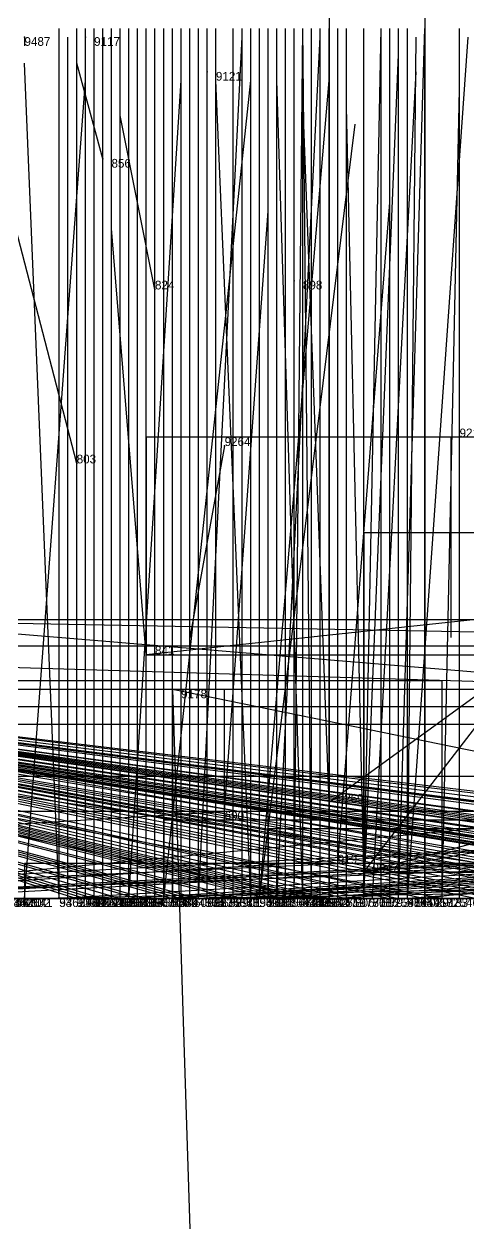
# Model space of a CAD drawing. Extents: x -0.07 to 1.1, y -0.07 to 1.1.
# Drawn here: x 0.753 to 0.804, y -0.038 to 0.1005 of the extents above; entities that cross this region are included whole.
import ezdxf

# ---------------------------------------------------------------- set-up
doc = ezdxf.new("R2010")
doc.units = 0
for name, color, linetype in [('Clients', 3, 'CONTINUOUS'), ('Facilities', 3, 'CONTINUOUS'), ('Facilities_lines', 3, 'CONTINUOUS'), ('Min_max_boxes', 1, 'CONTINUOUS'), ('Normals', 1, 'CONTINUOUS'), ('Source_points', 5, 'CONTINUOUS'), ('Text', 3, 'CONTINUOUS')]:
    doc.layers.add(name, color=color, linetype=linetype)

msp = doc.modelspace()

# ---------------------------------------------------------------- linework, layer by layer
at = {"layer": 'Clients', "color": 5}
for p in [(0.767, 0.028), (0.77, 0.024, 1), (0.776, 0.01), (0.788, 0.011, 1), (0.789, 0.004), (0.757, 0, 0.54), (0.759, 0, 0.329), (0.759, 0, 0.424), (0.76, 0, 0.128), (0.76, 0, 0.274), (0.761, 0, 0.228), (0.761, 0, 0.852), (0.762, 0, 0.257), (0.762, 0, 0.736), (0.762, 0, 0.831), (0.763, 0, 0.848), (0.763, 0, 0.792), (0.764, 0, 0.192), (0.764, 0, 0.438), (0.765, 0, 0.57), (0.765, 0, 0.63), (0.766, 0, 0.204), (0.766, 0, 0.157), (0.766, 0, 0.436), (0.766, 0, 0.648), (0.767, 0, 0.201), (0.767, 0, 0.186), (0.768, 0, 0.683), (0.769, 0, 0.491), (0.769, 0, 0.618), (0.769, 0, 0.54), (0.769, 0, 0.629), (0.77, 0, 0.32), (0.771, 0, 0.394), (0.772, 0, 0.415), (0.773, 0, 0.324), (0.773, 0, 0.518), (0.773, 0, 0.81), (0.774, 0, 0.674), (0.775, 0, 0.721), (0.777, 0, 0.263), (0.777, 0, 0.521), (0.777, 0, 0.668), (0.778, 0, 0.1), (0.779, 0, 0.723), (0.78, 0, 0.009), (0.78, 0, 0.621), (0.78, 0, 0.588), (0.78, 0, 0.717), (0.781, 0, 0.188), (0.781, 0, 0.787), (0.782, 0, 0.342), (0.783, 0, 0.268), (0.784, 0, 0.28), (0.785, 0, 0.327), (0.785, 0, 0.599), (0.786, 0, 0.285), (0.786, 0, 0.642), (0.786, 0, 0.749), (0.787, 0, 0.105), (0.788, 0, 0.154), (0.789, 0, 0.613), (0.789, 0, 0.49), (0.79, 0, 0.196), (0.79, 0, 0.118), (0.792, 0, 0.081), (0.792, 0, 0.694), (0.794, 0, 0.65), (0.795, 0, 0.088), (0.796, 0, 0.238), (0.797, 0, 0.478), (0.797, 0, 0.626), (0.799, 0, 0.4), (0.799, 0, 0.855), (0.803, 0, 0.714)]:
    msp.add_point(p, dxfattribs=at)
at = {"layer": 'Facilities', "color": 3}
for p in [(0.753, 0.099, 1), (0.76, 0.099, 1), (0.774, 0.095, 1), (0.762, 0.085), (0.784, 0.071), (0.768, 0.07), (0.802, 0.053, 1), (0.776, 0.052, 1), (0.759, 0.05), (0.792, 0.003, 1), (0.753, 0, 0.054), (0.757, 0, 0.947), (0.758, 0, 0.927), (0.765, 0, 0.047), (0.769, 0, 0.036), (0.773, 0, 0.067), (0.779, 0, 0.958), (0.78, 0, 0.037), (0.782, 0, 0.068), (0.784, 0, 0.908), (0.785, 0, 0.96), (0.786, 0, 0.919), (0.792, 0, 0.038), (0.793, 0, 0.023), (0.796, 0, 0.917), (0.797, 0, 0.059), (0.797, 0, 0.924), (0.801, 0, 0.962)]:
    msp.add_point(p, dxfattribs=at)
at = {"layer": 'Facilities_lines', "color": 3}
for p, q in [((0.964, 0.139, 1), (0.788, 0.011, 1)), ((1, 0.053, 0.027), (0.767, 0.028)), ((0.792, 0.003, 1), (0.822, 0.042, 1)), ((0.792, 0.003, 1), (0.916, 0.036, 1)), ((0.733, 0.032), (0.998, 0.01)), ((0.733, 0.032), (1, 0.027, 0.005)), ((0.792, 0.003, 1), (0.957, 0.033, 1)), ((0.786, 0, 0.919), (0.65, 0.029, 1)), ((0.665, 0.029), (0.868, 0, 0.108)), ((0.665, 0.029), (0.899, 0, 0.221)), ((0.665, 0.029), (0.818, 0, 0.114)), ((0.665, 0.029), (0.879, 0, 0.24)), ((0.665, 0.029), (0.814, 0, 0.214)), ((0.665, 0.029), (0.87, 0, 0.137)), ((0.665, 0.029), (0.79, 0, 0.196)), ((0.665, 0.029), (0.891, 0, 0.142)), ((0.665, 0.029), (0.879, 0, 0.199)), ((0.665, 0.029), (0.805, 0, 0.075)), ((0.665, 0.029), (0.878, 0, 0.158)), ((0.665, 0.029), (0.824, 0, 0.093)), ((0.665, 0.029), (0.764, 0, 0.192)), ((0.665, 0.029), (0.847, 0, 0.103)), ((0.665, 0.029), (0.822, 0, 0.187)), ((0.665, 0.029), (0.85, 0, 0.07)), ((0.665, 0.029), (0.766, 0, 0.204)), ((0.665, 0.029), (0.866, 0, 0.215)), ((0.665, 0.029), (0.825, 0, 0.066)), ((0.665, 0.029), (0.872, 0, 0.071)), ((0.665, 0.029), (0.795, 0, 0.088)), ((0.665, 0.029), (0.79, 0, 0.118)), ((0.665, 0.029), (0.908, 0, 0.145)), ((0.665, 0.029), (0.822, 0, 0.145)), ((0.665, 0.029), (0.792, 0, 0.081)), ((0.665, 0.029), (0.888, 0, 0.109)), ((0.665, 0.029), (0.83, 0, 0.201)), ((0.665, 0.029), (0.872, 0, 0.177)), ((0.665, 0.029), (0.893, 0, 0.085)), ((0.665, 0.029), (0.849, 0, 0.158)), ((0.665, 0.029), (0.828, 0, 0.238)), ((0.665, 0.029), (0.853, 0, 0.103)), ((0.665, 0.029), (0.817, 0, 0.234)), ((0.665, 0.029), (0.788, 0, 0.154)), ((0.665, 0.029), (0.766, 0, 0.157)), ((0.665, 0.029), (0.874, 0, 0.121)), ((0.665, 0.029), (0.899, 0, 0.133)), ((0.665, 0.029), (0.796, 0, 0.238)), ((0.665, 0.029), (0.837, 0, 0.142)), ((0.665, 0.029), (0.892, 0, 0.142)), ((0.665, 0.029), (0.821, 0, 0.141)), ((0.665, 0.029), (0.842, 0, 0.082)), ((0.665, 0.029), (0.778, 0, 0.1)), ((0.665, 0.029), (0.781, 0, 0.188)), ((0.665, 0.029), (0.767, 0, 0.201)), ((0.665, 0.029), (0.76, 0, 0.128)), ((0.665, 0.029), (0.824, 0, 0.089)), ((0.665, 0.029), (0.905, 0, 0.093)), ((0.665, 0.029), (0.761, 0, 0.228)), ((0.665, 0.029), (0.888, 0, 0.113)), ((0.665, 0.029), (0.845, 0, 0.111)), ((0.665, 0.029), (0.865, 0, 0.21)), ((0.665, 0.029), (0.787, 0, 0.105)), ((0.665, 0.029), (0.811, 0, 0.182)), ((0.665, 0.029), (0.818, 0, 0.106)), ((0.665, 0.029), (0.843, 0, 0.213)), ((0.665, 0.029), (0.851, 0, 0.079)), ((0.665, 0.029), (0.844, 0, 0.183)), ((0.665, 0.029), (0.86, 0, 0.137)), ((0.665, 0.029), (0.855, 0, 0.146)), ((0.665, 0.029), (0.767, 0, 0.186)), ((0.665, 0.029), (0.772, 0, 0.415)), ((0.665, 0.029), (0.777, 0, 0.263)), ((0.665, 0.029), (0.85, 0, 0.347)), ((0.665, 0.029), (0.837, 0, 0.324)), ((0.665, 0.029), (0.824, 0, 0.398)), ((0.665, 0.029), (0.784, 0, 0.28)), ((0.665, 0.029), (0.764, 0, 0.438)), ((0.665, 0.029), (0.762, 0, 0.257)), ((0.665, 0.029), (0.76, 0, 0.274)), ((0.665, 0.029), (0.805, 0, 0.334)), ((0.665, 0.029), (0.77, 0, 0.32)), ((0.665, 0.029), (0.859, 0, 0.314)), ((0.665, 0.029), (0.759, 0, 0.329)), ((0.665, 0.029), (0.771, 0, 0.394)), ((0.665, 0.029), (0.786, 0, 0.285)), ((0.665, 0.029), (0.807, 0, 0.335)), ((0.665, 0.029), (0.832, 0, 0.299)), ((0.665, 0.029), (0.809, 0, 0.357)), ((0.665, 0.029), (0.817, 0, 0.315)), ((0.665, 0.029), (0.785, 0, 0.327)), ((0.665, 0.029), (0.844, 0, 0.272)), ((0.665, 0.029), (0.759, 0, 0.424)), ((0.665, 0.029), (0.782, 0, 0.342)), ((0.665, 0.029), (0.766, 0, 0.436)), ((0.665, 0.029), (0.783, 0, 0.268)), ((0.665, 0.029), (0.807, 0, 0.262)), ((0.665, 0.029), (0.773, 0, 0.324)), ((0.665, 0.029), (0.799, 0, 0.4)), ((0.665, 0.029), (0.818, 0, 0.311)), ((0.672, 0.029), (1, 0.019, 0.031)), ((0.801, 0, 0.962), (0.668, 0.025, 1)), ((0.887, 0, 0.884), (0.77, 0.024, 1)), ((1, 0.024, 0.977), (0.799, 0, 0.855)), ((0.833, 0, 0.937), (0.722, 0.02, 1)), ((0.833, 0, 0.937), (0.723, 0.016, 1)), ((0.72, 0, 0.044), (0.878, 0.015)), ((1, 0.014, 0.541), (0.727, 0, 0.52)), ((1, 0.014, 0.541), (0.731, 0, 0.516)), ((1, 0.014, 0.541), (0.732, 0, 0.534)), ((1, 0.014, 0.541), (0.739, 0, 0.554)), ((1, 0.014, 0.541), (0.757, 0, 0.54)), ((1, 0.014, 0.541), (0.765, 0, 0.57)), ((1, 0.014, 0.541), (0.769, 0, 0.54)), ((1, 0.014, 0.541), (0.773, 0, 0.518)), ((1, 0.014, 0.541), (0.777, 0, 0.521)), ((1, 0.014, 0.541), (0.78, 0, 0.588)), ((1, 0.014, 0.541), (0.785, 0, 0.599)), ((1, 0.014, 0.541), (0.789, 0, 0.49)), ((1, 0.014, 0.541), (0.797, 0, 0.478)), ((0.611, 0, 0.045), (0.776, 0.01)), ((0.699, 0, 0.044), (0.89, 0.01)), ((0.769, 0, 0.036), (0.928, 0.009)), ((1, 0.008, 0.779), (0.781, 0, 0.787)), ((0.72, 0, 0.044), (0.814, 0.006)), ((0.72, 0, 0.044), (0.854, 0.005)), ((0.699, 0, 0.044), (0.789, 0.004)), ((0.753, 0, 0.054), (0.957, 0.004)), ((0.769, 0, 0.036), (0.899, 0.002)), ((0.899, 0, 0.724), (0.678, 0, 0.749)), ((0.869, 0, 0.534), (0.679, 0, 0.52)), ((0.86, 0, 0.49), (0.682, 0, 0.508)), ((0.899, 0, 0.724), (0.685, 0, 0.741)), ((0.899, 0, 0.724), (0.688, 0, 0.753)), ((0.936, 0, 0.522), (0.698, 0, 0.518)), ((0.944, 0, 0.639), (0.702, 0, 0.64)), ((0.877, 0, 0.585), (0.707, 0, 0.586)), ((0.929, 0, 0.69), (0.707, 0, 0.664)), ((0.974, 0, 0.685), (0.709, 0, 0.682)), ((0.973, 0, 0.703), (0.71, 0, 0.694)), ((0.901, 0, 0.649), (0.712, 0, 0.611)), ((0.877, 0, 0.585), (0.715, 0, 0.591)), ((0.72, 0, 0.044), (0.806, 0, 0.005)), ((0.72, 0, 0.044), (0.834, 0, 0.014)), ((0.72, 0, 0.044), (0.944, 0, 0.013)), ((0.72, 0, 0.044), (0.89, 0, 0.013)), ((0.72, 0, 0.044), (0.78, 0, 0.009)), ((0.72, 0, 0.044), (0.862, 0, 0.009)), ((0.72, 0, 0.044), (0.869, 0, 0.004)), ((0.72, 0, 0.044), (0.95, 0, 0.024)), ((0.944, 0, 0.639), (0.731, 0, 0.65)), ((0.944, 0, 0.639), (0.732, 0, 0.629)), ((0.944, 0, 0.639), (0.734, 0, 0.637)), ((0.944, 0, 0.639), (0.736, 0, 0.594)), ((0.944, 0, 0.639), (0.738, 0, 0.648)), ((0.944, 0, 0.639), (0.743, 0, 0.625)), ((0.944, 0, 0.639), (0.745, 0, 0.595)), ((0.973, 0, 0.703), (0.745, 0, 0.732)), ((0.973, 0, 0.703), (0.751, 0, 0.708)), ((0.942, 0, 0.842), (0.761, 0, 0.852)), ((0.973, 0, 0.703), (0.762, 0, 0.736)), ((0.942, 0, 0.842), (0.762, 0, 0.831)), ((0.87, 0, 0.784), (0.763, 0, 0.848)), ((0.913, 0, 0.785), (0.763, 0, 0.792)), ((0.765, 0, 0.047), (0.968, 0, 0.012)), ((0.992, 0, 0.656), (0.765, 0, 0.63)), ((0.974, 0, 0.685), (0.766, 0, 0.648)), ((0.973, 0, 0.703), (0.768, 0, 0.683)), ((0.968, 0, 0.488), (0.769, 0, 0.491)), ((0.944, 0, 0.639), (0.769, 0, 0.618)), ((0.992, 0, 0.656), (0.769, 0, 0.629)), ((0.913, 0, 0.785), (0.773, 0, 0.81)), ((0.973, 0, 0.703), (0.774, 0, 0.674)), ((0.973, 0, 0.703), (0.775, 0, 0.721)), ((0.973, 0, 0.703), (0.777, 0, 0.668)), ((0.973, 0, 0.703), (0.779, 0, 0.723)), ((0.974, 0, 0.685), (0.78, 0, 0.621)), ((0.973, 0, 0.703), (0.78, 0, 0.717)), ((0.973, 0, 0.703), (0.786, 0, 0.642)), ((0.973, 0, 0.703), (0.786, 0, 0.749)), ((0.974, 0, 0.685), (0.789, 0, 0.613)), ((0.973, 0, 0.703), (0.792, 0, 0.694)), ((0.973, 0, 0.703), (0.794, 0, 0.65)), ((0.973, 0, 0.703), (0.797, 0, 0.626)), ((0.973, 0, 0.703), (0.803, 0, 0.714))]:
    msp.add_line(p, q, dxfattribs=at)
at = {"layer": 'Min_max_boxes', "color": 1}
for p, q in [((0.799, 0.192, 0.826), (0.799, 0, 0.826)), ((0.799, 0.192, 1), (0.799, 0, 1)), ((0.788, 0.139, 0.978), (0.788, 0, 0.978)), ((0.788, 0.139, 1), (0.788, 0, 1)), ((1, 0.053), (0.767, 0.053)), ((0.767, 0.053), (0.767, 0.028)), ((1, 0.053, 0.027), (0.767, 0.053, 0.027)), ((0.767, 0.053, 0.027), (0.767, 0.028, 0.027)), ((0.767, 0.053), (0.767, 0.053, 0.027)), ((0.957, 0.042, 1), (0.792, 0.042, 1)), ((0.792, 0.042, 1), (0.792, 0.003, 1)), ((0.957, 0.042, 1), (0.792, 0.042, 1)), ((0.792, 0.042, 1), (0.792, 0.003, 1)), ((0.792, 0.042, 1), (0.792, 0.042, 1)), ((1, 0.032), (0.67, 0.032)), ((1, 0.032, 0.124), (0.67, 0.032, 0.124)), ((0.908, 0.029), (0.506, 0.029)), ((0.908, 0.029, 0.504), (0.506, 0.029, 0.504)), ((1, 0.029), (0.555, 0.029)), ((1, 0.029, 0.212), (0.555, 0.029, 0.212)), ((0.786, 0.029, 0.919), (0.65, 0.029, 0.919)), ((0.786, 0.029, 1), (0.65, 0.029, 1)), ((0.767, 0.028), (1, 0.028)), ((0.767, 0.028, 0.027), (1, 0.028, 0.027)), ((0.767, 0.028), (0.767, 0.028, 0.027)), ((0.786, 0, 0.919), (0.786, 0.029, 0.919)), ((0.786, 0, 1), (0.786, 0.029, 1)), ((0.786, 0.029, 0.919), (0.786, 0.029, 1)), ((0.801, 0.025, 0.962), (0.668, 0.025, 0.962)), ((0.801, 0.025, 1), (0.668, 0.025, 1)), ((0.801, 0, 0.962), (0.801, 0.025, 0.962)), ((0.801, 0, 1), (0.801, 0.025, 1)), ((0.801, 0.025, 0.962), (0.801, 0.025, 1)), ((0.776, 0.024), (0.611, 0.024)), ((0.776, 0.024, 0.045), (0.611, 0.024, 0.045)), ((0.887, 0.024, 0.884), (0.77, 0.024, 0.884)), ((0.77, 0.024, 0.884), (0.77, 0, 0.884)), ((0.887, 0.024, 1), (0.77, 0.024, 1)), ((0.77, 0.024, 1), (0.77, 0, 1)), ((0.77, 0.024, 0.884), (0.77, 0.024, 1)), ((0.776, 0), (0.776, 0.024)), ((0.776, 0, 0.045), (0.776, 0.024, 0.045)), ((0.776, 0.024), (0.776, 0.024, 0.045)), ((0.95, 0.022), (0.514, 0.022)), ((0.95, 0.022, 0.044), (0.514, 0.022, 0.044)), ((0.833, 0.02, 0.937), (0.722, 0.02, 0.937)), ((0.833, 0.02, 1), (0.722, 0.02, 1)), ((1, 0.014, 0.453), (0.727, 0.014, 0.453)), ((1, 0.014, 0.64), (0.727, 0.014, 0.64)), ((0.89, 0.01), (0.699, 0.01)), ((0.89, 0.01, 0.044), (0.699, 0.01, 0.044)), ((0.928, 0.009), (0.769, 0.009)), ((0.769, 0.009), (0.769, 0)), ((0.928, 0.009, 0.036), (0.769, 0.009, 0.036)), ((0.769, 0.009, 0.036), (0.769, 0, 0.036)), ((0.769, 0.009), (0.769, 0.009, 0.036)), ((1, 0.008, 0.779), (0.781, 0.008, 0.779)), ((0.781, 0.008, 0.779), (0.781, 0, 0.779)), ((1, 0.008, 0.787), (0.781, 0.008, 0.787)), ((0.781, 0.008, 0.787), (0.781, 0, 0.787)), ((0.781, 0.008, 0.779), (0.781, 0.008, 0.787)), ((0.957, 0.004), (0.753, 0.004)), ((0.753, 0.004), (0.753, 0)), ((0.957, 0.004, 0.054), (0.753, 0.004, 0.054)), ((0.753, 0.004, 0.054), (0.753, 0, 0.054)), ((0.753, 0.004), (0.753, 0.004, 0.054)), ((0.792, 0.003, 1), (0.957, 0.003, 1)), ((0.792, 0.003, 1), (0.957, 0.003, 1)), ((0.792, 0.003, 1), (0.792, 0.003, 1)), ((0.506, 0), (0.908, 0)), ((0.506, 0, 0.504), (0.908, 0, 0.504)), ((0.514, 0), (0.95, 0)), ((0.514, 0, 0.044), (0.95, 0, 0.044)), ((0.555, 0), (1, 0)), ((0.555, 0, 0.212), (1, 0, 0.212)), ((0.611, 0), (0.776, 0)), ((0.611, 0, 0.045), (0.776, 0, 0.045)), ((0.65, 0, 0.919), (0.786, 0, 0.919)), ((0.65, 0, 1), (0.786, 0, 1)), ((0.668, 0, 0.962), (0.801, 0, 0.962)), ((0.668, 0, 1), (0.801, 0, 1)), ((0.67, 0), (1, 0)), ((0.67, 0, 0.124), (1, 0, 0.124)), ((0.678, 0, 0.724), (0.899, 0, 0.724)), ((0.899, 0, 0.724), (0.678, 0, 0.724)), ((0.678, 0, 0.753), (0.899, 0, 0.753)), ((0.899, 0, 0.753), (0.678, 0, 0.753)), ((0.679, 0, 0.52), (0.869, 0, 0.52)), ((0.869, 0, 0.52), (0.679, 0, 0.52)), ((0.679, 0, 0.534), (0.869, 0, 0.534)), ((0.869, 0, 0.534), (0.679, 0, 0.534)), ((0.682, 0, 0.49), (0.86, 0, 0.49)), ((0.86, 0, 0.49), (0.682, 0, 0.49)), ((0.682, 0, 0.508), (0.86, 0, 0.508)), ((0.86, 0, 0.508), (0.682, 0, 0.508)), ((0.698, 0, 0.518), (0.936, 0, 0.518)), ((0.936, 0, 0.518), (0.698, 0, 0.518)), ((0.698, 0, 0.522), (0.936, 0, 0.522)), ((0.936, 0, 0.522), (0.698, 0, 0.522)), ((0.699, 0), (0.89, 0)), ((0.699, 0, 0.044), (0.89, 0, 0.044)), ((0.702, 0, 0.594), (0.944, 0, 0.594)), ((0.944, 0, 0.594), (0.702, 0, 0.594)), ((0.702, 0, 0.65), (0.944, 0, 0.65)), ((0.944, 0, 0.65), (0.702, 0, 0.65)), ((0.707, 0, 0.585), (0.877, 0, 0.585)), ((0.877, 0, 0.585), (0.707, 0, 0.585)), ((0.707, 0, 0.591), (0.877, 0, 0.591)), ((0.877, 0, 0.591), (0.707, 0, 0.591)), ((0.707, 0, 0.664), (0.929, 0, 0.664)), ((0.929, 0, 0.664), (0.707, 0, 0.664)), ((0.707, 0, 0.69), (0.929, 0, 0.69)), ((0.929, 0, 0.69), (0.707, 0, 0.69)), ((0.709, 0, 0.613), (0.974, 0, 0.613)), ((0.974, 0, 0.613), (0.709, 0, 0.613)), ((0.709, 0, 0.685), (0.974, 0, 0.685)), ((0.974, 0, 0.685), (0.709, 0, 0.685)), ((0.71, 0, 0.626), (1, 0, 0.626)), ((0.71, 0, 0.784), (1, 0, 0.784)), ((0.712, 0, 0.611), (0.901, 0, 0.611)), ((0.901, 0, 0.611), (0.712, 0, 0.611)), ((0.712, 0, 0.649), (0.901, 0, 0.649)), ((0.901, 0, 0.649), (0.712, 0, 0.649)), ((0.722, 0, 0.937), (0.833, 0, 0.937)), ((0.722, 0, 1), (0.833, 0, 1)), ((0.727, 0, 0.453), (1, 0, 0.453)), ((0.727, 0, 0.64), (1, 0, 0.64)), ((0.753, 0), (0.957, 0)), ((0.753, 0, 0.054), (0.957, 0, 0.054)), ((0.753, 0), (0.753, 0, 0.054)), ((0.761, 0, 0.831), (0.942, 0, 0.831)), ((0.942, 0, 0.831), (0.761, 0, 0.831)), ((0.761, 0, 0.831), (0.761, 0, 0.831)), ((0.761, 0, 0.852), (0.942, 0, 0.852)), ((0.942, 0, 0.852), (0.761, 0, 0.852)), ((0.761, 0, 0.852), (0.761, 0, 0.852)), ((0.761, 0, 0.831), (0.761, 0, 0.852)), ((0.761, 0, 0.831), (0.761, 0, 0.852)), ((0.763, 0, 0.784), (0.87, 0, 0.784)), ((0.87, 0, 0.784), (0.763, 0, 0.784)), ((0.763, 0, 0.784), (0.763, 0, 0.784)), ((0.763, 0, 0.848), (0.87, 0, 0.848)), ((0.87, 0, 0.848), (0.763, 0, 0.848)), ((0.763, 0, 0.848), (0.763, 0, 0.848)), ((0.763, 0, 0.784), (0.763, 0, 0.848)), ((0.763, 0, 0.784), (0.763, 0, 0.848)), ((0.763, 0, 0.785), (0.913, 0, 0.785)), ((0.913, 0, 0.785), (0.763, 0, 0.785)), ((0.763, 0, 0.785), (0.763, 0, 0.785)), ((0.763, 0, 0.81), (0.913, 0, 0.81)), ((0.913, 0, 0.81), (0.763, 0, 0.81)), ((0.763, 0, 0.81), (0.763, 0, 0.81)), ((0.763, 0, 0.785), (0.763, 0, 0.81)), ((0.763, 0, 0.785), (0.763, 0, 0.81)), ((0.765, 0, 0.012), (0.968, 0, 0.012)), ((0.968, 0, 0.012), (0.765, 0, 0.012)), ((0.765, 0, 0.012), (0.765, 0, 0.012)), ((0.765, 0, 0.047), (0.968, 0, 0.047)), ((0.968, 0, 0.047), (0.765, 0, 0.047)), ((0.765, 0, 0.047), (0.765, 0, 0.047)), ((0.765, 0, 0.012), (0.765, 0, 0.047)), ((0.765, 0, 0.012), (0.765, 0, 0.047)), ((0.765, 0, 0.629), (0.992, 0, 0.629)), ((0.992, 0, 0.629), (0.765, 0, 0.629)), ((0.765, 0, 0.629), (0.765, 0, 0.629)), ((0.765, 0, 0.656), (0.992, 0, 0.656)), ((0.992, 0, 0.656), (0.765, 0, 0.656)), ((0.765, 0, 0.656), (0.765, 0, 0.656)), ((0.765, 0, 0.629), (0.765, 0, 0.656)), ((0.765, 0, 0.629), (0.765, 0, 0.656)), ((0.769, 0), (0.928, 0)), ((0.769, 0, 0.036), (0.928, 0, 0.036)), ((0.769, 0), (0.769, 0, 0.036)), ((0.769, 0, 0.488), (0.968, 0, 0.488)), ((0.968, 0, 0.488), (0.769, 0, 0.488)), ((0.769, 0, 0.488), (0.769, 0, 0.488)), ((0.769, 0, 0.491), (0.968, 0, 0.491)), ((0.968, 0, 0.491), (0.769, 0, 0.491)), ((0.769, 0, 0.491), (0.769, 0, 0.491)), ((0.769, 0, 0.488), (0.769, 0, 0.491)), ((0.769, 0, 0.488), (0.769, 0, 0.491)), ((0.77, 0, 0.884), (0.887, 0, 0.884)), ((0.77, 0, 1), (0.887, 0, 1)), ((0.77, 0, 0.884), (0.77, 0, 1)), ((0.776, 0), (0.776, 0, 0.045)), ((0.781, 0, 0.779), (1, 0, 0.779)), ((0.781, 0, 0.787), (1, 0, 0.787)), ((0.781, 0, 0.779), (0.781, 0, 0.787)), ((0.786, 0, 0.919), (0.786, 0, 1)), ((0.788, 0, 0.978), (0.964, 0, 0.978)), ((0.788, 0, 1), (0.964, 0, 1)), ((0.788, 0, 0.978), (0.788, 0, 1)), ((0.799, 0, 0.826), (1, 0, 0.826)), ((0.799, 0, 1), (1, 0, 1)), ((0.799, 0, 0.826), (0.799, 0, 1)), ((0.801, 0, 0.962), (0.801, 0, 1))]:
    msp.add_line(p, q, dxfattribs=at)
at = {"layer": 'Normals', "color": 1}
for p, q in [((0.757, 0, 0.54), (0.757, 0.1, 0.54)), ((0.759, 0, 0.329), (0.759, 0.1, 0.329)), ((0.759, 0, 0.424), (0.759, 0.1, 0.424)), ((0.76, 0, 0.128), (0.76, 0.1, 0.128)), ((0.76, 0, 0.274), (0.76, 0.1, 0.274)), ((0.761, 0, 0.228), (0.761, 0.1, 0.228)), ((0.761, 0, 0.852), (0.761, 0.1, 0.852)), ((0.762, 0, 0.257), (0.762, 0.1, 0.257)), ((0.762, 0, 0.736), (0.762, 0.1, 0.736)), ((0.762, 0, 0.831), (0.762, 0.1, 0.831)), ((0.763, 0, 0.848), (0.763, 0.1, 0.848)), ((0.763, 0, 0.792), (0.763, 0.1, 0.792)), ((0.764, 0, 0.192), (0.764, 0.1, 0.192)), ((0.764, 0, 0.438), (0.764, 0.1, 0.438)), ((0.765, 0, 0.57), (0.765, 0.1, 0.57)), ((0.765, 0, 0.63), (0.765, 0.1, 0.63)), ((0.766, 0, 0.204), (0.766, 0.1, 0.204)), ((0.766, 0, 0.157), (0.766, 0.1, 0.157)), ((0.766, 0, 0.436), (0.766, 0.1, 0.436)), ((0.766, 0, 0.648), (0.766, 0.1, 0.648)), ((0.767, 0, 0.201), (0.767, 0.1, 0.201)), ((0.767, 0, 0.186), (0.767, 0.1, 0.186)), ((0.768, 0, 0.683), (0.768, 0.1, 0.683)), ((0.769, 0, 0.491), (0.769, 0.1, 0.491)), ((0.769, 0, 0.629), (0.769, 0.1, 0.629)), ((0.769, 0, 0.54), (0.769, 0.1, 0.54)), ((0.769, 0, 0.618), (0.769, 0.1, 0.618)), ((0.77, 0, 0.32), (0.77, 0.1, 0.32)), ((0.771, 0, 0.394), (0.771, 0.1, 0.394)), ((0.772, 0, 0.415), (0.772, 0.1, 0.415)), ((0.773, 0, 0.324), (0.773, 0.1, 0.324)), ((0.773, 0, 0.518), (0.773, 0.1, 0.518)), ((0.773, 0, 0.81), (0.773, 0.1, 0.81)), ((0.774, 0, 0.674), (0.774, 0.1, 0.674)), ((0.775, 0, 0.721), (0.775, 0.1, 0.721)), ((0.777, 0, 0.263), (0.777, 0.1, 0.263)), ((0.777, 0, 0.668), (0.777, 0.1, 0.668)), ((0.777, 0, 0.521), (0.777, 0.1, 0.521)), ((0.778, 0, 0.1), (0.778, 0.1, 0.1)), ((0.779, 0, 0.723), (0.779, 0.1, 0.723)), ((0.78, 0, 0.588), (0.78, 0.1, 0.588)), ((0.78, 0, 0.717), (0.78, 0.1, 0.717)), ((0.78, 0, 0.621), (0.78, 0.1, 0.621)), ((0.781, 0, 0.188), (0.781, 0.1, 0.188)), ((0.781, 0, 0.787), (0.781, 0.1, 0.787)), ((0.782, 0, 0.342), (0.782, 0.1, 0.342)), ((0.783, 0, 0.268), (0.783, 0.1, 0.268)), ((0.784, 0, 0.28), (0.784, 0.1, 0.28)), ((0.784, 0, 0.908), (0.785, 0.1, 0.906)), ((0.785, 0, 0.327), (0.785, 0.1, 0.327)), ((0.785, 0, 0.599), (0.785, 0.1, 0.599)), ((0.786, 0, 0.919), (0.785, 0.1, 0.912)), ((0.786, 0, 0.285), (0.786, 0.1, 0.285)), ((0.786, 0, 0.642), (0.786, 0.1, 0.642)), ((0.786, 0, 0.749), (0.786, 0.1, 0.749)), ((0.787, 0, 0.105), (0.787, 0.1, 0.105)), ((0.788, 0, 0.154), (0.788, 0.1, 0.154)), ((0.789, 0, 0.49), (0.789, 0.1, 0.49)), ((0.789, 0, 0.613), (0.789, 0.1, 0.613)), ((0.79, 0, 0.196), (0.79, 0.1, 0.196)), ((0.79, 0, 0.118), (0.79, 0.1, 0.118)), ((0.792, 0, 0.081), (0.794, 0.1, 0.084)), ((0.792, 0, 0.694), (0.792, 0.1, 0.694)), ((0.794, 0, 0.65), (0.794, 0.1, 0.65)), ((0.795, 0, 0.088), (0.795, 0.1, 0.09)), ((0.796, 0, 0.238), (0.796, 0.1, 0.238)), ((0.796, 0, 0.917), (0.799, 0.1, 0.908)), ((0.797, 0, 0.478), (0.797, 0.1, 0.478)), ((0.797, 0, 0.626), (0.797, 0.1, 0.626)), ((0.799, 0, 0.4), (0.799, 0.1, 0.4)), ((0.799, 0, 0.855), (0.799, 0.1, 0.855)), ((0.803, 0, 0.714), (0.803, 0.1, 0.714)), ((0.753, 0.099, 1), (0.753, 0.098, 1.1)), ((0.758, 0, 0.927), (0.758, 0.099, 0.913)), ((0.76, 0.099, 1), (0.76, 0.099, 1.1)), ((0.773, 0, 0.067), (0.778, 0.099, 0.079)), ((0.782, 0, 0.068), (0.787, 0.099, 0.077)), ((0.797, 0, 0.059), (0.804, 0.099, 0.067)), ((0.797, 0, 0.924), (0.798, 0.099, 0.914)), ((0.792, 0, 0.038), (0.796, 0.097, 0.063)), ((0.757, 0, 0.947), (0.753, 0.096, 0.921)), ((0.762, 0.085), (0.759, 0.096, 0.099)), ((0.774, 0.095, 1), (0.774, 0.095, 1.1)), ((0.793, 0, 0.023), (0.798, 0.095, 0.055)), ((0.753, 0, 0.054), (0.76, 0.094, 0.086)), ((0.765, 0, 0.047), (0.771, 0.094, 0.081)), ((0.769, 0, 0.036), (0.779, 0.094, 0.069)), ((0.779, 0, 0.958), (0.775, 0.094, 0.924)), ((0.78, 0, 0.037), (0.788, 0.094, 0.069)), ((0.785, 0, 0.96), (0.782, 0.094, 0.927)), ((0.801, 0, 0.962), (0.803, 0.093, 0.926)), ((0.788, 0.011, 1), (0.785, 0.092, 0.941)), ((0.792, 0.003, 1), (0.79, 0.091, 0.952)), ((0.768, 0.07), (0.764, 0.09, 0.098)), ((0.78, 0, 0.009), (0.791, 0.089, 0.053)), ((0.784, 0.071), (0.784, 0.09, 0.098)), ((0.776, 0.01), (0.781, 0.079, 0.072)), ((0.789, 0.004), (0.795, 0.08, 0.065)), ((0.759, 0.05), (0.752, 0.077, 0.096)), ((0.767, 0.028), (0.763, 0.077, 0.087)), ((0.802, 0.053, 1), (0.802, 0.03, 1.097)), ((0.776, 0.052, 1), (0.772, 0.03, 1.097)), ((0.77, 0.024, 1), (0.772, -0.038, 1.079))]:
    msp.add_line(p, q, dxfattribs=at)
at = {"layer": 'Source_points', "color": 5}
for p in [(0.753, 0.099, 1), (0.76, 0.099, 1), (0.774, 0.095, 1), (0.762, 0.085), (0.784, 0.071), (0.768, 0.07), (0.802, 0.053, 1), (0.776, 0.052, 1), (0.759, 0.05), (0.767, 0.028), (0.77, 0.024, 1), (0.776, 0.01), (0.788, 0.011, 1), (0.789, 0.004), (0.792, 0.003, 1), (0.753, 0, 0.054), (0.757, 0, 0.54), (0.757, 0, 0.947), (0.758, 0, 0.927), (0.759, 0, 0.329), (0.759, 0, 0.424), (0.76, 0, 0.128), (0.76, 0, 0.274), (0.761, 0, 0.228), (0.761, 0, 0.852), (0.762, 0, 0.257), (0.762, 0, 0.736), (0.762, 0, 0.831), (0.763, 0, 0.848), (0.763, 0, 0.792), (0.764, 0, 0.192), (0.764, 0, 0.438), (0.765, 0, 0.047), (0.765, 0, 0.57), (0.765, 0, 0.63), (0.766, 0, 0.204), (0.766, 0, 0.157), (0.766, 0, 0.436), (0.766, 0, 0.648), (0.767, 0, 0.201), (0.767, 0, 0.186), (0.768, 0, 0.683), (0.769, 0, 0.036), (0.769, 0, 0.491), (0.769, 0, 0.629), (0.769, 0, 0.54), (0.769, 0, 0.618), (0.77, 0, 0.32), (0.771, 0, 0.394), (0.772, 0, 0.415), (0.773, 0, 0.067), (0.773, 0, 0.324), (0.773, 0, 0.518), (0.773, 0, 0.81), (0.774, 0, 0.674), (0.775, 0, 0.721), (0.777, 0, 0.263), (0.777, 0, 0.668), (0.777, 0, 0.521), (0.778, 0, 0.1), (0.779, 0, 0.723), (0.779, 0, 0.958), (0.78, 0, 0.037), (0.78, 0, 0.009), (0.78, 0, 0.588), (0.78, 0, 0.717), (0.78, 0, 0.621), (0.781, 0, 0.188), (0.781, 0, 0.787), (0.782, 0, 0.068), (0.782, 0, 0.342), (0.783, 0, 0.268), (0.784, 0, 0.28), (0.784, 0, 0.908), (0.785, 0, 0.327), (0.785, 0, 0.599), (0.785, 0, 0.96), (0.786, 0, 0.285), (0.786, 0, 0.642), (0.786, 0, 0.749), (0.786, 0, 0.919), (0.787, 0, 0.105), (0.788, 0, 0.154), (0.789, 0, 0.49), (0.789, 0, 0.613), (0.79, 0, 0.196), (0.79, 0, 0.118), (0.792, 0, 0.038), (0.792, 0, 0.081), (0.792, 0, 0.694), (0.793, 0, 0.023), (0.794, 0, 0.65), (0.795, 0, 0.088), (0.796, 0, 0.238), (0.796, 0, 0.917), (0.797, 0, 0.059), (0.797, 0, 0.478), (0.797, 0, 0.626), (0.797, 0, 0.924), (0.799, 0, 0.4), (0.799, 0, 0.855), (0.801, 0, 0.962), (0.803, 0, 0.714)]:
    msp.add_point(p, dxfattribs=at)

# ---------------------------------------------------------------- texts
at = {"layer": 'Text', "color": 3}
for s, p in [('9487', (0.753, 0.098, 1)), ('9117', (0.761, 0.098, 1)), ('9121', (0.775, 0.094, 1)), ('856', (0.763, 0.084)), ('824', (0.768, 0.07)), ('898', (0.785, 0.07)), ('9264', (0.776, 0.052, 1)), ('9211', (0.803, 0.053, 1)), ('803', (0.759, 0.05)), ('841', (0.768, 0.028)), ('9178', (0.771, 0.023, 1)), ('9269', (0.789, 0.011, 1)), ('690', (0.776, 0.009)), ('919', (0.789, 0.004)), ('9047', (0.793, 0.003, 1)), ('9362', (0.751, -0.001, 0.851)), ('9447', (0.751, -0.001, 0.976)), ('4670', (0.752, -0.001, 0.356)), ('5410', (0.752, -0.001, 0.708)), ('4602', (0.753, -0.001, 0.366)), ('641', (0.754, -0.001, 0.054)), ('5362', (0.757, -0.001, 0.54)), ('9465', (0.757, -0.001, 0.947)), ('9092', (0.759, -0.001, 0.927)), ('4454', (0.76, -0.001, 0.329)), ('4541', (0.76, -0.001, 0.424)), ('909', (0.76, -0.001, 0.128)), ('4422', (0.761, -0.001, 0.274)), ('922', (0.761, -0.001, 0.228)), ('5645', (0.762, -0.001, 0.736)), ('9103', (0.762, -0.001, 0.852)), ('4421', (0.763, -0.001, 0.257)), ('9159', (0.763, -0.001, 0.831)), ('4419', (0.764, -0.001, 0.438)), ('9030', (0.764, -0.001, 0.848)), ('9267', (0.764, -0.001, 0.792)), ('5579', (0.765, -0.001, 0.57)), ('5646', (0.765, -0.001, 0.63)), ('927', (0.765, -0.001, 0.047)), ('731', (0.765, -0.001, 0.192)), ('4549', (0.766, -0.001, 0.436)), ('5604', (0.766, -0.001, 0.648)), ('764', (0.766, -0.001, 0.204)), ('854', (0.767, -0.001, 0.157)), ('908', (0.768, -0.001, 0.201)), ('967', (0.768, -0.001, 0.186)), ('5606', (0.769, -0.001, 0.683)), ('5610', (0.769, -0.001, 0.54)), ('4432', (0.77, -0.001, 0.32)), ('4539', (0.77, -0.001, 0.491)), ('5649', (0.77, -0.001, 0.618)), ('5544', (0.77, -0.001, 0.629)), ('748', (0.77, -0.001, 0.036)), ('4460', (0.771, -0.001, 0.394)), ('4365', (0.773, -0.001, 0.415)), ('4574', (0.773, -0.001, 0.324)), ('5553', (0.774, -0.001, 0.518)), ('9237', (0.774, -0.001, 0.81)), ('692', (0.774, -0.001, 0.067)), ('5533', (0.775, -0.001, 0.674)), ('5559', (0.775, -0.001, 0.721)), ('4378', (0.777, -0.001, 0.263)), ('5536', (0.777, -0.001, 0.668)), ('5541', (0.777, -0.001, 0.521)), ('901', (0.778, -0.001, 0.1)), ('5493', (0.78, -0.001, 0.621)), ('5617', (0.78, -0.001, 0.723)), ('9311', (0.78, -0.001, 0.958)), ('5461', (0.781, -0.001, 0.717)), ('5457', (0.781, -0.001, 0.588)), ('902', (0.781, -0.001, 0.009)), ('905', (0.781, -0.001, 0.188)), ('783', (0.781, -0.001, 0.037)), ('903', (0.782, -0.001, 0.068)), ('9175', (0.782, -0.001, 0.787)), ('4566', (0.783, -0.001, 0.268)), ('4547', (0.783, -0.001, 0.342)), ('4416', (0.785, -0.001, 0.28)), ('5450', (0.785, -0.001, 0.599)), ('9247', (0.785, -0.001, 0.96)), ('9302', (0.785, -0.001, 0.908)), ('4473', (0.786, -0.001, 0.285)), ('4502', (0.786, -0.001, 0.327)), ('5608', (0.786, -0.001, 0.749)), ('9098', (0.786, -0.001, 0.919)), ('5602', (0.787, -0.001, 0.642)), ('852', (0.788, -0.001, 0.154)), ('944', (0.788, -0.001, 0.105)), ('4471', (0.789, -0.001, 0.49)), ('5597', (0.79, -0.001, 0.613)), ('716', (0.79, -0.001, 0.196)), ('806', (0.791, -0.001, 0.118)), ('5636', (0.793, -0.001, 0.694)), ('805', (0.793, -0.001, 0.023)), ('818', (0.793, -0.001, 0.081)), ('771', (0.793, -0.001, 0.038)), ('5525', (0.794, -0.001, 0.65)), ('793', (0.795, -0.001, 0.088)), ('4535', (0.797, -0.001, 0.478)), ('876', (0.797, -0.001, 0.238)), ('889', (0.797, -0.001, 0.059)), ('9145', (0.797, -0.001, 0.917)), ('9304', (0.797, -0.001, 0.924)), ('5603', (0.798, -0.001, 0.626)), ('4577', (0.8, -0.001, 0.4)), ('9182', (0.8, -0.001, 0.855)), ('9133', (0.801, -0.001, 0.962)), ('5464', (0.803, -0.001, 0.714))]:
    msp.add_text(s, height=0.001, dxfattribs=at).set_placement(p)

doc.saveas('drawing.dxf')
